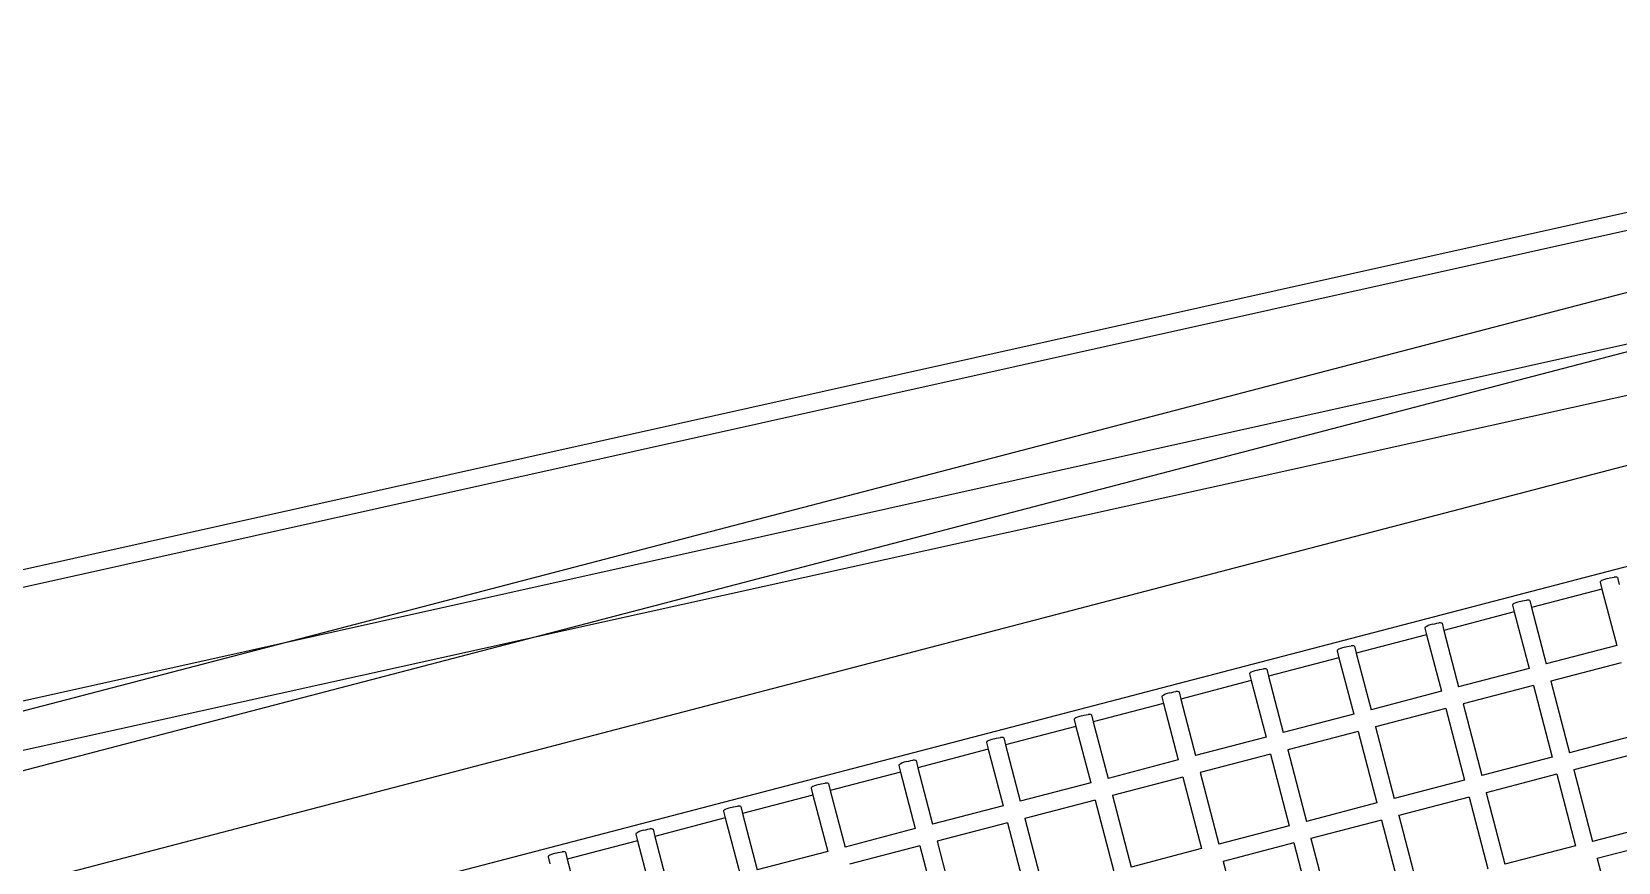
# Model space of a CAD drawing. Header units: inches. Extents: x -1841 to -80, y -100 to 1021.
# Drawn here: x -742.658 to -741.509, y 406.477 to 407.079 of the extents above; entities that cross this region are included whole.
import ezdxf

# ---------------------------------------------------------------- set-up
doc = ezdxf.new("R2010")
doc.units = ezdxf.units.IN
doc.header["$MEASUREMENT"] = 0
doc.layers.add('Edges', color=7, linetype='Continuous')
doc.layers.add('PDF_Geometry', color=7, linetype='Continuous', true_color=0x777777)

# ---------------------------------------------------------------- blocks, each defined once
blk = doc.blocks.new('infrared patio heater fr')
at = {"layer": 'Edges'}
for p, q in [((-24.94, -5.983), (-24.94, -5.155)), ((-25.754, -5.983), (-24.94, -5.983)), ((-24.938, -5.989), (-24.94, -5.983)), ((-25.754, -6.182), (-24.94, -6.182)), ((-24.94, -7.009), (-24.94, -6.182)), ((-24.741, -7.009), (-24.741, -6.182)), ((-24.741, -6.182), (-23.927, -6.182)), ((-23.927, -7.009), (-23.927, -6.182)), ((-23.727, -7.009), (-23.727, -6.182)), ((-22.914, -7.009), (-22.914, -6.182)), ((-22.714, -7.009), (-22.714, -6.182)), ((-21.9, -7.009), (-21.9, -6.182)), ((-21.701, -7.009), (-21.701, -6.182)), ((-20.887, -7.009), (-20.887, -6.182)), ((-25.754, -7.009), (-24.94, -7.009)), ((-24.94, -7.012), (-24.94, -7.009)), ((-24.741, -7.009), (-23.927, -7.009)), ((-23.927, -7.012), (-23.927, -7.009)), ((-23.727, -7.009), (-22.914, -7.009)), ((-22.914, -7.012), (-22.914, -7.009)), ((-22.714, -7.009), (-21.9, -7.009)), ((-21.9, -7.012), (-21.9, -7.009)), ((-21.701, -7.009), (-20.887, -7.009)), ((-20.887, -7.012), (-20.887, -7.009)), ((-25.754, -7.208), (-24.94, -7.207)), ((-24.94, -8.035), (-24.94, -7.207)), ((-24.741, -7.208), (-23.927, -7.207)), ((-24.741, -8.035), (-24.741, -7.208)), ((-23.927, -8.035), (-23.927, -7.207)), ((-23.727, -7.208), (-22.914, -7.207)), ((-23.727, -8.035), (-23.727, -7.208)), ((-22.914, -8.035), (-22.914, -7.207)), ((-22.714, -7.208), (-21.9, -7.207)), ((-22.714, -8.035), (-22.714, -7.208)), ((-21.9, -8.035), (-21.9, -7.207)), ((-21.701, -7.208), (-20.887, -7.207)), ((-21.701, -8.035), (-21.701, -7.208)), ((-20.887, -8.035), (-20.887, -7.207)), ((-20.687, -7.208), (-19.874, -7.207)), ((-20.687, -8.035), (-20.687, -7.208)), ((-19.874, -8.035), (-19.874, -7.207)), ((-19.674, -8.035), (-19.674, -7.208)), ((-18.86, -8.035), (-18.86, -7.207)), ((-18.661, -8.035), (-18.661, -7.208)), ((-17.847, -8.035), (-17.847, -7.207)), ((-17.647, -8.035), (-17.647, -7.208)), ((-25.754, -8.035), (-24.94, -8.035)), ((-24.94, -8.038), (-24.94, -8.035)), ((-24.741, -8.035), (-23.927, -8.035)), ((-23.927, -8.038), (-23.927, -8.035)), ((-23.727, -8.035), (-22.914, -8.035)), ((-22.914, -8.038), (-22.914, -8.035)), ((-22.714, -8.035), (-21.9, -8.035)), ((-21.9, -8.038), (-21.9, -8.035)), ((-21.701, -8.035), (-20.887, -8.035)), ((-20.887, -8.038), (-20.887, -8.035)), ((-20.687, -8.035), (-19.874, -8.035)), ((-19.874, -8.038), (-19.874, -8.035)), ((-19.674, -8.035), (-18.86, -8.035)), ((-18.86, -8.038), (-18.86, -8.035)), ((-18.661, -8.035), (-17.847, -8.035)), ((-17.847, -8.038), (-17.847, -8.035)), ((-17.647, -8.035), (-16.834, -8.035)), ((-25.754, -8.234), (-24.94, -8.233)), ((-25.754, -8.886), (-25.754, -8.234)), ((-24.94, -8.886), (-24.94, -8.233)), ((-24.741, -8.234), (-23.927, -8.233)), ((-24.741, -8.886), (-24.741, -8.234)), ((-23.927, -8.886), (-23.927, -8.233)), ((-23.727, -8.234), (-22.914, -8.233)), ((-23.727, -8.886), (-23.727, -8.234)), ((-22.914, -8.886), (-22.914, -8.233)), ((-22.714, -8.234), (-21.9, -8.233)), ((-22.714, -8.886), (-22.714, -8.234)), ((-21.9, -8.886), (-21.9, -8.233)), ((-21.701, -8.234), (-20.887, -8.233)), ((-21.701, -8.886), (-21.701, -8.234)), ((-20.887, -8.886), (-20.887, -8.233)), ((-20.687, -8.234), (-19.874, -8.233)), ((-20.687, -8.886), (-20.687, -8.234)), ((-19.874, -8.886), (-19.874, -8.233)), ((-19.674, -8.234), (-18.86, -8.233)), ((-19.674, -8.886), (-19.674, -8.234)), ((-18.86, -8.886), (-18.86, -8.233)), ((-18.661, -8.234), (-17.847, -8.233)), ((-18.661, -8.886), (-18.661, -8.234)), ((-17.847, -8.886), (-17.847, -8.233)), ((-17.647, -8.234), (-16.834, -8.233)), ((-17.647, -8.886), (-17.647, -8.234)), ((-16.834, -8.886), (-16.834, -8.233)), ((-16.634, -8.234), (-15.82, -8.233)), ((-16.634, -8.886), (-16.634, -8.234)), ((-15.82, -8.886), (-15.82, -8.233)), ((-15.621, -8.886), (-15.621, -8.234)), ((-14.807, -8.886), (-14.807, -8.233)), ((-14.607, -8.886), (-14.607, -8.234)), ((-13.794, -8.886), (-13.794, -8.233)), ((-25.954, -8.968), (-25.954, -8.886)), ((-25.954, -8.968), (-25.948, -8.972)), ((-25.948, -8.972), (-25.937, -8.976)), ((-25.937, -8.976), (-25.919, -8.98)), ((-25.898, -8.982), (-25.919, -8.98)), ((-25.873, -8.984), (-25.898, -8.982)), ((-25.847, -8.984), (-25.873, -8.984)), ((-25.847, -8.984), (-25.821, -8.983)), ((-25.821, -8.983), (-25.798, -8.981)), ((-25.798, -8.981), (-25.778, -8.978)), ((-25.778, -8.978), (-25.764, -8.974)), ((-25.764, -8.974), (-25.756, -8.97)), ((-25.756, -8.97), (-25.754, -8.965)), ((-25.754, -8.886), (-24.94, -8.886)), ((-25.754, -8.965), (-25.754, -8.886)), ((-25.754, -8.886), (-24.94, -8.886)), ((-24.94, -8.968), (-24.94, -8.886)), ((-24.94, -8.968), (-24.935, -8.972)), ((-24.935, -8.972), (-24.923, -8.976)), ((-24.923, -8.976), (-24.906, -8.98)), ((-24.884, -8.982), (-24.906, -8.98)), ((-24.86, -8.984), (-24.884, -8.982)), ((-24.834, -8.984), (-24.86, -8.984)), ((-24.834, -8.984), (-24.808, -8.983)), ((-24.808, -8.983), (-24.785, -8.981)), ((-24.785, -8.981), (-24.765, -8.978)), ((-24.765, -8.978), (-24.751, -8.974)), ((-24.751, -8.974), (-24.742, -8.97)), ((-24.742, -8.97), (-24.741, -8.965)), ((-24.741, -8.886), (-23.927, -8.886)), ((-24.741, -8.965), (-24.741, -8.886)), ((-24.741, -8.886), (-23.927, -8.886)), ((-23.927, -8.968), (-23.927, -8.886)), ((-23.927, -8.968), (-23.922, -8.972)), ((-23.922, -8.972), (-23.91, -8.976)), ((-23.91, -8.976), (-23.893, -8.98)), ((-23.871, -8.982), (-23.893, -8.98)), ((-23.846, -8.984), (-23.871, -8.982)), ((-23.82, -8.984), (-23.846, -8.984)), ((-23.82, -8.984), (-23.795, -8.983)), ((-23.795, -8.983), (-23.771, -8.981)), ((-23.771, -8.981), (-23.752, -8.978)), ((-23.752, -8.978), (-23.737, -8.974)), ((-23.737, -8.974), (-23.729, -8.97)), ((-23.729, -8.97), (-23.727, -8.965)), ((-23.727, -8.886), (-22.914, -8.886)), ((-23.727, -8.965), (-23.727, -8.886)), ((-23.727, -8.886), (-22.914, -8.886)), ((-22.914, -8.968), (-22.914, -8.886)), ((-22.914, -8.968), (-22.908, -8.972)), ((-22.908, -8.972), (-22.897, -8.976)), ((-22.897, -8.976), (-22.879, -8.98)), ((-22.858, -8.982), (-22.879, -8.98)), ((-22.833, -8.984), (-22.858, -8.982)), ((-22.807, -8.984), (-22.833, -8.984)), ((-22.807, -8.984), (-22.781, -8.983)), ((-22.781, -8.983), (-22.758, -8.981)), ((-22.758, -8.981), (-22.738, -8.978)), ((-22.738, -8.978), (-22.724, -8.974)), ((-22.724, -8.974), (-22.716, -8.97)), ((-22.716, -8.97), (-22.714, -8.965)), ((-22.714, -8.886), (-21.9, -8.886)), ((-22.714, -8.965), (-22.714, -8.886)), ((-22.714, -8.886), (-21.9, -8.886)), ((-21.9, -8.968), (-21.9, -8.886)), ((-21.9, -8.968), (-21.895, -8.972)), ((-21.895, -8.972), (-21.883, -8.976)), ((-21.883, -8.976), (-21.866, -8.98)), ((-21.844, -8.982), (-21.866, -8.98)), ((-21.82, -8.984), (-21.844, -8.982)), ((-21.794, -8.984), (-21.82, -8.984)), ((-21.794, -8.984), (-21.768, -8.983)), ((-21.768, -8.983), (-21.745, -8.981)), ((-21.745, -8.981), (-21.725, -8.978)), ((-21.725, -8.978), (-21.711, -8.974)), ((-21.711, -8.974), (-21.702, -8.97)), ((-21.702, -8.97), (-21.701, -8.965)), ((-21.701, -8.886), (-20.887, -8.886)), ((-21.701, -8.965), (-21.701, -8.886)), ((-21.701, -8.886), (-20.887, -8.886)), ((-20.887, -8.968), (-20.887, -8.886)), ((-20.887, -8.968), (-20.882, -8.972)), ((-20.882, -8.972), (-20.87, -8.976)), ((-20.87, -8.976), (-20.853, -8.98)), ((-20.831, -8.982), (-20.853, -8.98)), ((-20.806, -8.984), (-20.831, -8.982)), ((-20.78, -8.984), (-20.806, -8.984)), ((-20.78, -8.984), (-20.755, -8.983)), ((-20.755, -8.983), (-20.731, -8.981)), ((-20.731, -8.981), (-20.712, -8.978)), ((-20.712, -8.978), (-20.697, -8.974)), ((-20.697, -8.974), (-20.689, -8.97)), ((-20.689, -8.97), (-20.687, -8.965)), ((-20.687, -8.886), (-19.874, -8.886)), ((-20.687, -8.965), (-20.687, -8.886)), ((-20.687, -8.886), (-19.874, -8.886)), ((-19.874, -8.968), (-19.874, -8.886)), ((-19.874, -8.968), (-19.868, -8.972)), ((-19.868, -8.972), (-19.857, -8.976)), ((-19.857, -8.976), (-19.839, -8.98)), ((-19.818, -8.982), (-19.839, -8.98)), ((-19.793, -8.984), (-19.818, -8.982)), ((-19.767, -8.984), (-19.793, -8.984)), ((-19.767, -8.984), (-19.741, -8.983)), ((-19.741, -8.983), (-19.718, -8.981)), ((-19.718, -8.981), (-19.698, -8.978)), ((-19.698, -8.978), (-19.684, -8.974)), ((-19.684, -8.974), (-19.676, -8.97)), ((-19.676, -8.97), (-19.674, -8.965)), ((-19.674, -8.886), (-18.86, -8.886)), ((-19.674, -8.965), (-19.674, -8.886)), ((-19.674, -8.886), (-18.86, -8.886)), ((-18.86, -8.968), (-18.86, -8.886)), ((-18.86, -8.968), (-18.855, -8.972)), ((-18.855, -8.972), (-18.843, -8.976)), ((-18.843, -8.976), (-18.826, -8.98)), ((-18.804, -8.982), (-18.826, -8.98)), ((-18.78, -8.984), (-18.804, -8.982)), ((-18.754, -8.984), (-18.78, -8.984)), ((-18.754, -8.984), (-18.728, -8.983)), ((-18.728, -8.983), (-18.705, -8.981)), ((-18.705, -8.981), (-18.685, -8.978)), ((-18.685, -8.978), (-18.671, -8.974)), ((-18.671, -8.974), (-18.662, -8.97)), ((-18.662, -8.97), (-18.661, -8.965)), ((-18.661, -8.886), (-17.847, -8.886)), ((-18.661, -8.965), (-18.661, -8.886)), ((-18.661, -8.886), (-17.847, -8.886)), ((-17.847, -8.968), (-17.847, -8.886)), ((-17.847, -8.968), (-17.842, -8.972)), ((-17.842, -8.972), (-17.83, -8.976)), ((-17.83, -8.976), (-17.813, -8.98)), ((-17.791, -8.982), (-17.813, -8.98)), ((-17.766, -8.984), (-17.791, -8.982)), ((-17.74, -8.984), (-17.766, -8.984)), ((-17.74, -8.984), (-17.715, -8.983)), ((-17.715, -8.983), (-17.691, -8.981)), ((-17.691, -8.981), (-17.672, -8.978)), ((-17.672, -8.978), (-17.657, -8.974)), ((-17.657, -8.974), (-17.649, -8.97)), ((-17.649, -8.97), (-17.647, -8.965)), ((-17.647, -8.886), (-16.834, -8.886)), ((-17.647, -8.965), (-17.647, -8.886)), ((-17.647, -8.886), (-16.834, -8.886)), ((-16.834, -8.968), (-16.834, -8.886)), ((-16.834, -8.968), (-16.828, -8.972)), ((-16.828, -8.972), (-16.817, -8.976)), ((-16.817, -8.976), (-16.799, -8.98)), ((-16.778, -8.982), (-16.799, -8.98)), ((-16.753, -8.984), (-16.778, -8.982)), ((-16.727, -8.984), (-16.753, -8.984)), ((-16.727, -8.984), (-16.701, -8.983)), ((-16.701, -8.983), (-16.678, -8.981)), ((-16.678, -8.981), (-16.658, -8.978)), ((-16.658, -8.978), (-16.644, -8.974)), ((-16.644, -8.974), (-16.636, -8.97)), ((-16.636, -8.97), (-16.634, -8.965)), ((-16.634, -8.886), (-15.82, -8.886)), ((-16.634, -8.965), (-16.634, -8.886)), ((-16.634, -8.886), (-15.82, -8.886)), ((-15.82, -8.968), (-15.82, -8.886)), ((-15.82, -8.968), (-15.815, -8.972)), ((-15.815, -8.972), (-15.803, -8.976)), ((-15.803, -8.976), (-15.786, -8.98)), ((-15.764, -8.982), (-15.786, -8.98)), ((-15.74, -8.984), (-15.764, -8.982)), ((-15.714, -8.984), (-15.74, -8.984)), ((-15.714, -8.984), (-15.688, -8.983)), ((-15.688, -8.983), (-15.665, -8.981)), ((-15.665, -8.981), (-15.645, -8.978)), ((-15.645, -8.978), (-15.631, -8.974)), ((-15.631, -8.974), (-15.622, -8.97)), ((-15.622, -8.97), (-15.621, -8.965)), ((-15.621, -8.886), (-14.807, -8.886)), ((-15.621, -8.965), (-15.621, -8.886)), ((-15.621, -8.886), (-14.807, -8.886)), ((-14.807, -8.968), (-14.807, -8.886)), ((-14.807, -8.968), (-14.802, -8.972)), ((-14.802, -8.972), (-14.79, -8.976)), ((-14.79, -8.976), (-14.773, -8.98)), ((-14.751, -8.982), (-14.773, -8.98)), ((-14.726, -8.984), (-14.751, -8.982)), ((-14.7, -8.984), (-14.726, -8.984)), ((-14.7, -8.984), (-14.675, -8.983)), ((-14.675, -8.983), (-14.651, -8.981)), ((-14.651, -8.981), (-14.632, -8.978)), ((-14.632, -8.978), (-14.617, -8.974)), ((-14.617, -8.974), (-14.609, -8.97)), ((-14.609, -8.97), (-14.607, -8.965)), ((-14.607, -8.886), (-13.794, -8.886)), ((-14.607, -8.965), (-14.607, -8.886)), ((-14.607, -8.886), (-13.794, -8.886)), ((-13.794, -8.968), (-13.794, -8.886)), ((-13.794, -8.968), (-13.788, -8.972)), ((-13.788, -8.972), (-13.777, -8.976)), ((-13.777, -8.976), (-13.759, -8.98)), ((-13.738, -8.982), (-13.759, -8.98)), ((-13.713, -8.984), (-13.738, -8.982)), ((-13.687, -8.984), (-13.713, -8.984)), ((-13.687, -8.984), (-13.661, -8.983)), ((-13.661, -8.983), (-13.638, -8.981)), ((-13.638, -8.981), (-13.618, -8.978)), ((-13.618, -8.978), (-13.604, -8.974)), ((-13.604, -8.974), (-13.596, -8.97)), ((-13.596, -8.97), (-13.594, -8.965)), ((-13.594, -8.965), (-13.594, -8.886)), ((-38, -9.061), (38, -9.061)), ((-38, -9.061), (38, -9.061)), ((-40, -10.152), (40, -10.152)), ((-40, -11.382), (40, -11.382)), ((-50, -12.027), (50, -12.027))]:
    blk.add_line(p, q, dxfattribs=at)

msp = doc.modelspace()

# ---------------------------------------------------------------- linework, layer by layer
at = {"layer": 'PDF_Geometry', "color": 7, "lineweight": 25}
for points in [[(-679.5293, 420.6028), (-698.308, 416.3838), (-698.308, 416.4665), (-775.9872, 399.1769), (-698.308, 416.3838), (-698.308, 416.4665), (-775.9872, 399.1769), (-775.9872, 399.2596), (-698.308, 416.5492), (-679.5293, 420.6855), (-698.308, 416.4665), (-679.5293, 420.6855)], [(-700.2934, 416.1356), (-775.9872, 399.2596), (-776.8972, 403.065), (-701.1206, 419.8582)]]:
    msp.add_lwpolyline(points, dxfattribs=at)

# ---------------------------------------------------------------- block references
at = {"color": 7, "lineweight": 25, "xscale": 0.06475844456677302, "yscale": 0.06475844456677302, "zscale": 0.06475844456677302, "rotation": 194.6356781091594}
msp.add_blockref('infrared patio heater fr', (-742.989, 405.6969), dxfattribs=at)

doc.saveas('drawing.dxf')
